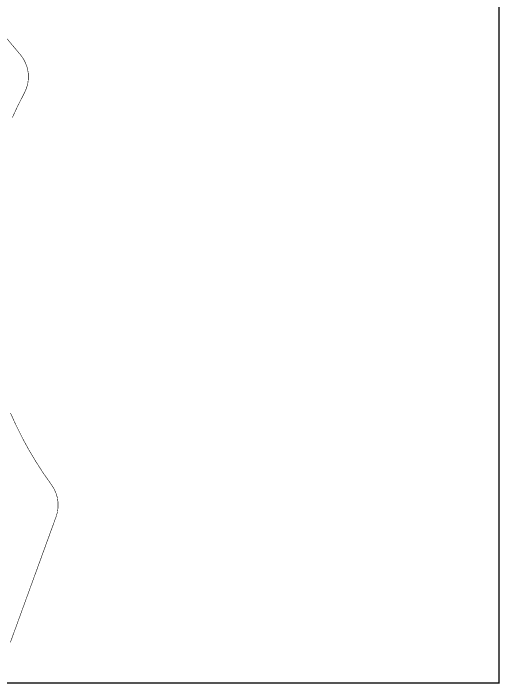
# Model space of a CAD drawing. Extents: x -129 to 144, y -153 to 153.
# Drawn here: x 51.2 to 143.6, y -100.1 to 27.3 of the extents above; entities that cross this region are included whole.
import ezdxf

# ---------------------------------------------------------------- set-up
doc = ezdxf.new("R2010")
doc.units = 0
doc.layers.add('Board_Outline', color=13, linetype='CONTINUOUS')
doc.layers.add('Top_Assy', color=1, linetype='CONTINUOUS')

msp = doc.modelspace()

# ---------------------------------------------------------------- linework, layer by layer
at = {"layer": 'Board_Outline', "linetype": 'CONTINUOUS'}
for points, const_width in [([(50.9514, 7.4612), (52.0633, 9.8401), (53.2637, 12.1756), (53.6572, 13.0592), (53.9153, 13.9914), (54.0322, 14.9515), (54.0053, 15.9184), (53.8352, 16.8705), (53.5257, 17.7869), (53.0836, 18.6472), (52.5187, 19.4323), (37.4133, 37.4343)], 0.1), ([(50.6043, -92.273), (59.2933, -68.398), (59.5439, -67.523), (59.6699, -66.6216), (59.6687, -65.7114), (59.5404, -64.8104), (59.2875, -63.936), (58.9149, -63.1056), (58.43, -62.3354), (56.9188, -60.1878), (55.4892, -57.9851), (54.1432, -55.7304), (52.8828, -53.4268), (51.7096, -51.0775), (50.6254, -48.6858)], 0.1), ([(54.6983, -66.1383), (54.4974, -66.8883), (53.9484, -67.4374), (53.1984, -67.6383), (52.4484, -67.4374), (51.8993, -66.8884), (51.6984, -66.1384), (51.8993, -65.3883), (52.4484, -64.8393), (53.1984, -64.6383), (53.9484, -64.8393), (54.4974, -65.3884), (54.6984, -66.1384)], 0.0003), ([(54.6983, -66.1383), (54.4974, -66.8883), (53.9484, -67.4374), (53.1984, -67.6383), (52.4484, -67.4374), (51.8993, -66.8884), (51.6984, -66.1384), (51.8993, -65.3883), (52.4484, -64.8393), (53.1984, -64.6383), (53.9484, -64.8393), (54.4974, -65.3884), (54.6984, -66.1384)], 0.0003)]:
    msp.add_lwpolyline(points, dxfattribs=dict(at, const_width=const_width))
at = {"layer": 'Board_Outline', "linetype": 'CONTINUOUS', "const_width": 0.0002}
msp.add_lwpolyline([(54.6983, -66.1383, 1), (54.6984, -66.1383, 1), (54.6983, -66.1383, 1)], format="xyb", dxfattribs=at)
msp.add_lwpolyline([(54.6983, -66.1383, 1), (54.6984, -66.1383, 1), (54.6983, -66.1383, 1)], format="xyb", dxfattribs=at)
at = {"layer": 'Top_Assy', "linetype": 'CONTINUOUS', "const_width": 0.25}
msp.add_lwpolyline([(143.5, -100), (-128.5, -100), (-128.5, 100), (143.5, 100), (143.5, -100)], dxfattribs=at)

doc.saveas('drawing.dxf')
